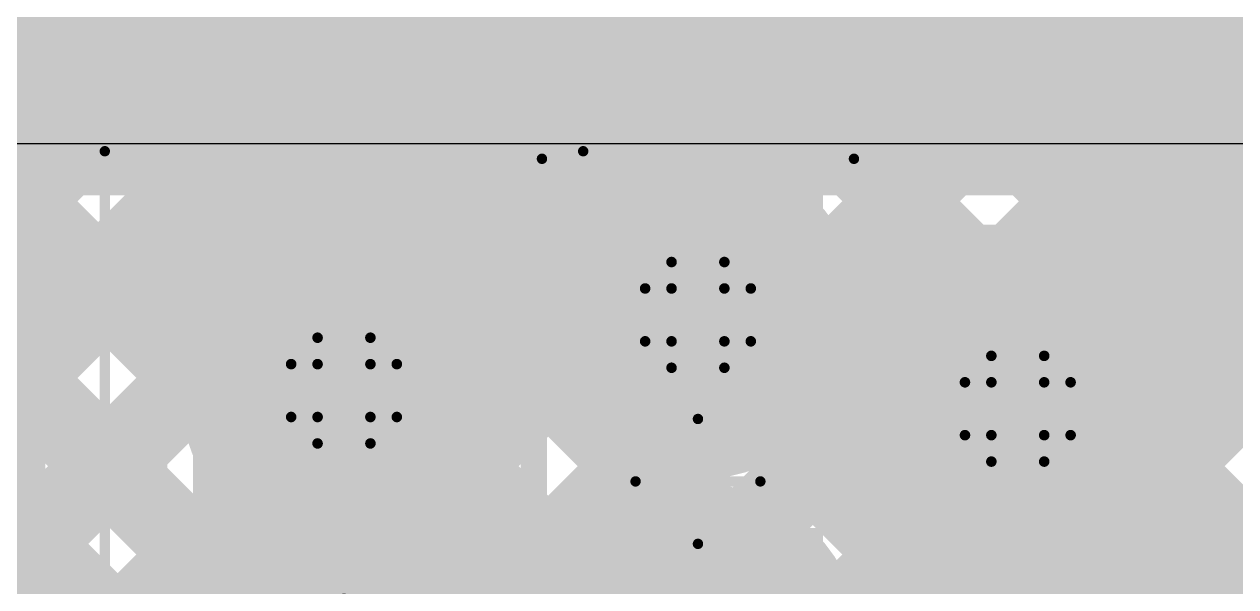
# Model space of a CAD drawing. Header units: millimetres. Extents: x 13 to 259, y -2 to 326.
# Drawn here: x 117.12 to 122.95, y 129.67 to 132.37 of the extents above; entities that cross this region are included whole.
import ezdxf

# ---------------------------------------------------------------- set-up
doc = ezdxf.new("R2010")
doc.units = ezdxf.units.MM
for name, color, linetype in [('BottomLayer', 5, 'Continuous'), ('BottomSolder', 6, 'Continuous'), ('ConnectLayer', 7, 'Continuous'), ('DrillDrawing', 1, 'Continuous'), ('Mechanical11', 56, 'Continuous'), ('Mechanical13', 56, 'Continuous'), ('Mechanical14', 56, 'Continuous'), ('Mechanical15', 56, 'Continuous'), ('Mechanical34', 56, 'Continuous'), ('MidLayer1', 16, 'Continuous'), ('MidLayer2', 76, 'Continuous'), ('MidLayer3', 90, 'Continuous'), ('MidLayer4', 156, 'Continuous'), ('MidLayer5', 130, 'Continuous'), ('MidLayer6', 216, 'Continuous'), ('MultiLayer', 9, 'Continuous'), ('TopLayer', 1, 'Continuous'), ('TopOverlay', 2, 'Continuous'), ('TopPaste', 8, 'Continuous'), ('TopSolder', 216, 'Continuous')]:
    doc.layers.add(name, color=color, linetype=linetype)

# ---------------------------------------------------------------- blocks, each defined once
blk = doc.blocks.new('WE_MAIA_2506_87')
at = {"layer": 'Mechanical11', "const_width": 0.1}
for points in [[(1.25, 1), (-1.25, 1)], [(-1.25, 1), (-1.25, -1)], [(1.25, 1), (1.25, -1)], [(1.25, -1), (-1.25, -1)]]:
    blk.add_lwpolyline(points, dxfattribs=at)
at = {"layer": 'Mechanical11', "const_width": 0.05}
for points in [[(-1.275, 1, 1), (-1.225, 1, 1)], [(-1.275, 1, 1), (-1.225, 1, 1)], [(1.225, 1, 1), (1.275, 1, 1)], [(1.225, 1, 1), (1.275, 1, 1)], [(-1.275, -1, 1), (-1.225, -1, 1)], [(-1.275, -1, 1), (-1.225, -1, 1)], [(1.225, -1, 1), (1.275, -1, 1)], [(1.225, -1, 1), (1.275, -1, 1)]]:
    blk.add_lwpolyline(points, format="xyb", close=True, dxfattribs=at)
at = {"layer": 'Mechanical13', "const_width": 0.1}
for points in [[(-1.35, 1.1), (-1.35, -1.1)], [(1.35, 1.1), (-1.35, 1.1)], [(1.35, 1.1), (1.35, -1.1)], [(1.35, -1.1), (-1.35, -1.1)]]:
    blk.add_lwpolyline(points, dxfattribs=at)
at = {"layer": 'Mechanical13', "const_width": 0.05}
for points in [[(-1.375, 1.1, 1), (-1.325, 1.1, 1)], [(-1.375, 1.1, 1), (-1.325, 1.1, 1)], [(1.325, 1.1, 1), (1.375, 1.1, 1)], [(1.325, 1.1, 1), (1.375, 1.1, 1)], [(-1.375, -1.1, 1), (-1.325, -1.1, 1)], [(-1.375, -1.1, 1), (-1.325, -1.1, 1)], [(1.325, -1.1, 1), (1.375, -1.1, 1)], [(1.325, -1.1, 1), (1.375, -1.1, 1)]]:
    blk.add_lwpolyline(points, format="xyb", close=True, dxfattribs=at)
at = {"layer": 'Mechanical15', "const_width": 0.1}
for points in [[(1.6, 1.35), (-1.6, 1.35)], [(-1.6, 1.35), (-1.6, -1.35)], [(1.6, 1.35), (1.6, -1.35)], [(0, 0.4), (0, -0.4)], [(0.4, 0), (-0.4, 0)], [(1.6, -1.35), (-1.6, -1.35)]]:
    blk.add_lwpolyline(points, dxfattribs=at)
at = {"layer": 'Mechanical15', "const_width": 0.05}
for points in [[(-1.625, 1.35, 1), (-1.575, 1.35, 1)], [(-1.625, 1.35, 1), (-1.575, 1.35, 1)], [(1.575, 1.35, 1), (1.625, 1.35, 1)], [(1.575, 1.35, 1), (1.625, 1.35, 1)], [(-0.025, 0.4, 1), (0.025, 0.4, 1)], [(-0.425, 0, 1), (-0.375, 0, 1)], [(0.375, 0, 1), (0.425, 0, 1)], [(-0.025, -0.4, 1), (0.025, -0.4, 1)], [(-1.625, -1.35, 1), (-1.575, -1.35, 1)], [(-1.625, -1.35, 1), (-1.575, -1.35, 1)], [(1.575, -1.35, 1), (1.625, -1.35, 1)], [(1.575, -1.35, 1), (1.625, -1.35, 1)]]:
    blk.add_lwpolyline(points, format="xyb", close=True, dxfattribs=at)
at = {"layer": 'TopLayer'}
for points in [[(-1.4, -1.15), (-0.55, -1.15), (-1.4, 1.15), (-0.55, 1.15)], [(0.55, -1.15), (1.4, -1.15), (0.55, 1.15), (1.4, 1.15)]]:
    blk.add_solid(points, dxfattribs=at)
at = {"layer": 'TopOverlay', "const_width": 0.2}
for points in [[(0.3, 1), (-0.3, 1)], [(0.3, -1), (-0.3, -1)]]:
    blk.add_lwpolyline(points, dxfattribs=at)
at = {"layer": 'TopOverlay', "const_width": 0.1}
for points in [[(-0.35, 1, 1), (-0.25, 1, 1)], [(0.25, 1, 1), (0.35, 1, 1)], [(-0.35, -1, 1), (-0.25, -1, 1)], [(0.25, -1, 1), (0.35, -1, 1)]]:
    blk.add_lwpolyline(points, format="xyb", close=True, dxfattribs=at)
at = {"layer": 'TopPaste'}
for points in [[(-1.4, -1.15), (-0.55, -1.15), (-1.4, 1.15), (-0.55, 1.15)], [(0.55, -1.15), (1.4, -1.15), (0.55, 1.15), (1.4, 1.15)]]:
    blk.add_solid(points, dxfattribs=at)
at = {"layer": 'TopSolder'}
for points in [[(-1.5016, -1.2516), (-0.4484, -1.2516), (-1.5016, 1.2516), (-0.4484, 1.2516)], [(0.4484, -1.2516), (1.5016, -1.2516), (0.4484, 1.2516), (1.5016, 1.2516)]]:
    blk.add_solid(points, dxfattribs=at)
blk = doc.blocks.new('CAPC1608X87N_124')
at = {"layer": 'Mechanical14', "const_width": 0.1}
for points in [[(-0.875, -0.4749), (-0.875, 0.4751)], [(0.875, 0.4751), (-0.875, 0.4751)], [(0.875, -0.4749), (0.875, 0.4751)], [(0.875, -0.4749), (-0.875, -0.4749)]]:
    blk.add_lwpolyline(points, dxfattribs=at)
at = {"layer": 'Mechanical14', "const_width": 0.05}
for points in [[(-0.9, 0.4751, 1), (-0.85, 0.4751, 1)], [(-0.9, 0.4751, 1), (-0.85, 0.4751, 1)], [(0.85, 0.4751, 1), (0.9, 0.4751, 1)], [(0.85, 0.4751, 1), (0.9, 0.4751, 1)], [(-0.9, -0.4749, 1), (-0.85, -0.4749, 1)], [(-0.9, -0.4749, 1), (-0.85, -0.4749, 1)], [(0.85, -0.4749, 1), (0.9, -0.4749, 1)], [(0.85, -0.4749, 1), (0.9, -0.4749, 1)]]:
    blk.add_lwpolyline(points, format="xyb", close=True, dxfattribs=at)
at = {"layer": 'Mechanical15', "const_width": 0.05}
for points in [[(1.55, 0.75), (-1.55, 0.75)], [(-1.55, -0.75), (-1.55, 0.75)], [(1.55, -0.75), (1.55, 0.75)], [(0, -0.3), (0, 0.3)], [(0.3, 0), (-0.3, 0)], [(1.55, -0.75), (-1.55, -0.75)]]:
    blk.add_lwpolyline(points, dxfattribs=at)
at = {"layer": 'Mechanical15', "const_width": 0.025}
for points in [[(-1.5625, 0.75, 1), (-1.5375, 0.75, 1)], [(-1.5625, 0.75, 1), (-1.5375, 0.75, 1)], [(1.5375, 0.75, 1), (1.5625, 0.75, 1)], [(1.5375, 0.75, 1), (1.5625, 0.75, 1)], [(-0.0125, 0.3, 1), (0.0125, 0.3, 1)], [(-0.3125, 0, 1), (-0.2875, 0, 1)], [(0.2875, 0, 1), (0.3125, 0, 1)], [(-0.0125, -0.3, 1), (0.0125, -0.3, 1)], [(-1.5625, -0.75, 1), (-1.5375, -0.75, 1)], [(-1.5625, -0.75, 1), (-1.5375, -0.75, 1)], [(1.5375, -0.75, 1), (1.5625, -0.75, 1)], [(1.5375, -0.75, 1), (1.5625, -0.75, 1)]]:
    blk.add_lwpolyline(points, format="xyb", close=True, dxfattribs=at)
at = {"layer": 'TopLayer'}
for points in [[(-1.275, -0.5), (-0.325, -0.5), (-1.275, 0.5), (-0.325, 0.5)], [(0.325, -0.5), (1.275, -0.5), (0.325, 0.5), (1.275, 0.5)]]:
    blk.add_solid(points, dxfattribs=at)
at = {"layer": 'TopPaste'}
for points in [[(-1.275, -0.5), (-0.325, -0.5), (-1.275, 0.5), (-0.325, 0.5)], [(0.325, -0.5), (1.275, -0.5), (0.325, 0.5), (1.275, 0.5)]]:
    blk.add_solid(points, dxfattribs=at)
at = {"layer": 'TopSolder'}
for points in [[(-1.3766, -0.6016), (-0.2234, -0.6016), (-1.3766, 0.6016), (-0.2234, 0.6016)], [(0.2234, -0.6016), (1.3766, -0.6016), (0.2234, 0.6016), (1.3766, 0.6016)]]:
    blk.add_solid(points, dxfattribs=at)
blk = doc.blocks.new('CAPMP3216X180N_126')
at = {"layer": 'Mechanical14', "const_width": 0.1}
for points in [[(-1.7, 0.9), (-1.7, -0.9)], [(-1.7, 0.9), (1.7, 0.9)], [(-1.625, 0.9), (-1.625, -0.9)], [(-1.55, 0.9), (-1.55, -0.9)], [(-1.475, 0.9), (-1.475, -0.9)], [(-1.4, 0.9), (-1.4, -0.9)], [(-1.325, 0.9), (-1.325, -0.9)], [(-1.25, 0.9), (-1.25, -0.9)], [(-1.175, 0.9), (-1.175, -0.9)], [(-1.1, 0.9), (-1.1, -0.9)], [(-1.025, 0.9), (-1.025, -0.9)], [(-0.95, 0.9), (-0.95, -0.9)], [(-0.875, 0.9), (-0.875, -0.9)], [(-0.8, 0.9), (-0.8, -0.9)], [(-0.8, 0.9), (-0.8, -0.9)], [(1.7, 0.9), (1.7, -0.9)], [(-1.7, -0.9), (1.7, -0.9)]]:
    blk.add_lwpolyline(points, dxfattribs=at)
at = {"layer": 'Mechanical14', "const_width": 0.05}
for points in [[(-1.725, 0.9, 1), (-1.675, 0.9, 1)], [(-1.725, 0.9, 1), (-1.675, 0.9, 1)], [(-1.65, 0.9, 1), (-1.6, 0.9, 1)], [(-1.575, 0.9, 1), (-1.525, 0.9, 1)], [(-1.5, 0.9, 1), (-1.45, 0.9, 1)], [(-1.425, 0.9, 1), (-1.375, 0.9, 1)], [(-1.35, 0.9, 1), (-1.3, 0.9, 1)], [(-1.275, 0.9, 1), (-1.225, 0.9, 1)], [(-1.2, 0.9, 1), (-1.15, 0.9, 1)], [(-1.125, 0.9, 1), (-1.075, 0.9, 1)], [(-1.05, 0.9, 1), (-1, 0.9, 1)], [(-0.975, 0.9, 1), (-0.925, 0.9, 1)], [(-0.9, 0.9, 1), (-0.85, 0.9, 1)], [(-0.825, 0.9, 1), (-0.775, 0.9, 1)], [(-0.825, 0.9, 1), (-0.775, 0.9, 1)], [(1.675, 0.9, 1), (1.725, 0.9, 1)], [(1.675, 0.9, 1), (1.725, 0.9, 1)], [(-1.725, -0.9, 1), (-1.675, -0.9, 1)], [(-1.725, -0.9, 1), (-1.675, -0.9, 1)], [(-1.65, -0.9, 1), (-1.6, -0.9, 1)], [(-1.575, -0.9, 1), (-1.525, -0.9, 1)], [(-1.5, -0.9, 1), (-1.45, -0.9, 1)], [(-1.425, -0.9, 1), (-1.375, -0.9, 1)], [(-1.35, -0.9, 1), (-1.3, -0.9, 1)], [(-1.275, -0.9, 1), (-1.225, -0.9, 1)], [(-1.2, -0.9, 1), (-1.15, -0.9, 1)], [(-1.125, -0.9, 1), (-1.075, -0.9, 1)], [(-1.05, -0.9, 1), (-1, -0.9, 1)], [(-0.975, -0.9, 1), (-0.925, -0.9, 1)], [(-0.9, -0.9, 1), (-0.85, -0.9, 1)], [(-0.825, -0.9, 1), (-0.775, -0.9, 1)], [(-0.825, -0.9, 1), (-0.775, -0.9, 1)], [(1.675, -0.9, 1), (1.725, -0.9, 1)], [(1.675, -0.9, 1), (1.725, -0.9, 1)]]:
    blk.add_lwpolyline(points, format="xyb", close=True, dxfattribs=at)
at = {"layer": 'Mechanical15', "const_width": 0.05}
for points in [[(-2.45, 1.15), (2.45, 1.15)], [(-2.45, 1.15), (-2.45, -1.15)], [(2.45, 1.15), (2.45, -1.15)], [(0, 0.3), (0, -0.3)], [(-0.3, 0), (0.3, 0)], [(-2.45, -1.15), (2.45, -1.15)]]:
    blk.add_lwpolyline(points, dxfattribs=at)
at = {"layer": 'Mechanical15', "const_width": 0.025}
for points in [[(-2.4625, 1.15, 1), (-2.4375, 1.15, 1)], [(-2.4625, 1.15, 1), (-2.4375, 1.15, 1)], [(2.4375, 1.15, 1), (2.4625, 1.15, 1)], [(2.4375, 1.15, 1), (2.4625, 1.15, 1)], [(-0.0125, 0.3, 1), (0.0125, 0.3, 1)], [(-0.3125, 0, 1), (-0.2875, 0, 1)], [(0.2875, 0, 1), (0.3125, 0, 1)], [(-0.0125, -0.3, 1), (0.0125, -0.3, 1)], [(-2.4625, -1.15, 1), (-2.4375, -1.15, 1)], [(-2.4625, -1.15, 1), (-2.4375, -1.15, 1)], [(2.4375, -1.15, 1), (2.4625, -1.15, 1)], [(2.4375, -1.15, 1), (2.4625, -1.15, 1)]]:
    blk.add_lwpolyline(points, format="xyb", close=True, dxfattribs=at)
at = {"layer": 'TopLayer'}
for points in [[(-2.2, -0.625), (-0.4, -0.625), (-2.2, 0.625), (-0.4, 0.625)], [(0.4, -0.625), (2.2, -0.625), (0.4, 0.625), (2.2, 0.625)]]:
    blk.add_solid(points, dxfattribs=at)
at = {"layer": 'TopOverlay'}
for points, const_width in [([(-2.15, 1.125, 1), (-2.4, 1.125, 1)], 0.25), ([(-2.4625, 1.125, 1), (-2.3375, 1.125, 1)], 0.125), ([(-2.2125, 1.125, 1), (-2.0875, 1.125, 1)], 0.125), ([(-0.05, 0.7, 1), (0.05, 0.7, 1)], 0.1), ([(-0.05, -0.7, 1), (0.05, -0.7, 1)], 0.1)]:
    blk.add_lwpolyline(points, format="xyb", close=True, dxfattribs=dict(at, const_width=const_width))
at = {"layer": 'TopOverlay', "const_width": 0.2}
blk.add_lwpolyline([(0, 0.7), (0, -0.7)], dxfattribs=at)
at = {"layer": 'TopPaste'}
for points in [[(-2.2, -0.625), (-0.4, -0.625), (-2.2, 0.625), (-0.4, 0.625)], [(0.4, -0.625), (2.2, -0.625), (0.4, 0.625), (2.2, 0.625)]]:
    blk.add_solid(points, dxfattribs=at)
at = {"layer": 'TopSolder'}
for points in [[(-2.3016, -0.7266), (-0.2984, -0.7266), (-2.3016, 0.7266), (-0.2984, 0.7266)], [(0.2984, -0.7266), (2.3016, -0.7266), (0.2984, 0.7266), (2.3016, 0.7266)]]:
    blk.add_solid(points, dxfattribs=at)

msp = doc.modelspace()

# ---------------------------------------------------------------- linework, layer by layer
at = {"layer": 'BottomLayer', "const_width": 0.25}
for points in [[(120.2374, 130.9758, 1), (120.4874, 130.9758, 1)], [(118.5356, 130.6122, 1), (118.7856, 130.6122, 1)], [(121.775, 130.525, 1), (122.025, 130.525, 1)]]:
    msp.add_lwpolyline(points, format="xyb", close=True, dxfattribs=at)
at = {"layer": 'BottomSolder', "const_width": 0.3516}
msp.add_lwpolyline([(120.1866, 130.9758, 1), (120.5382, 130.9758, 1)], format="xyb", close=True, dxfattribs=at)
at = {"layer": 'ConnectLayer', "const_width": 0.4}
for points in [[(112.2583, 136.36), (117.0967, 131.5216)], [(113.1068, 136.36), (117.5209, 131.9459)], [(113.9553, 136.36), (117.9452, 132.3702)], [(115.5342, 130.8077), (121.0865, 136.36)], [(116.9998, 132.35), (116.9998, 136.36)], [(117.5998, 132.35), (117.5998, 136.36)], [(118.1998, 132.35), (118.1998, 136.36)], [(118.7998, 132.35), (118.7998, 136.36)], [(119.3998, 132.35), (119.3998, 136.36)], [(119.9998, 132.35), (119.9998, 136.36)], [(120.5998, 132.35), (120.5998, 136.36)], [(121.1998, 132.35), (121.1998, 136.36)], [(121.7998, 132.35), (121.7998, 136.36)], [(122.3998, 132.35), (122.3998, 136.36)], [(122.9998, 132.35), (122.9998, 136.36)], [(116.9365, 135.0759), (121.3311, 130.6813)], [(118.2841, 128.4664), (124.8757, 135.058)], [(122.3559, 132.5382), (124.8757, 135.058)], [(115.2231, 129.648), (120.5003, 134.9252)], [(121.9511, 129.5878), (127.2719, 134.9087)], [(115.7349, 133.7319), (119.8322, 129.6346)], [(120.401, 133.3085), (123.2657, 130.4438)], [(116.1215, 128.0009), (121.3924, 133.2718)], [(115.4951, 133.1232), (121.232, 127.3863)], [(118.1456, 133.0183), (121.6362, 129.5277)], [(121.7657, 131.0995), (123.661, 132.9948)], [(115.54, 129.1164), (119.2429, 132.8194)], [(122.5689, 132.8376), (125.5477, 129.8588)], [(113.6977, 124.7286), (121.636, 132.6668)], [(115.875, 130.3), (118.2865, 132.7115)], [(115.875, 130.3), (118.2865, 132.7115)], [(120.1808, 132.6801), (121.7622, 131.0987)], [(115.1337, 132.636), (121.0598, 126.71)], [(115.5342, 130.8077), (117.3017, 132.5752)], [(117.7423, 132.573), (120.3497, 129.9657)], [(122.3812, 130.8665), (124.0801, 132.5654)], [(115.7128, 128.4407), (119.8079, 132.5359)], [(122.023, 132.535), (123.5345, 131.0235)], [(111.9387, 132.35), (146.59, 132.35)], [(114.6646, 132.2566), (118.3866, 128.5347)], [(122.8387, 132.1), (131.0469, 132.1)], [(122.8387, 132.1), (123.0559, 131.8828)], [(114.2438, 132.05), (122.125, 132.05)], [(114.8712, 132.05), (120.2212, 126.7)], [(115.2231, 129.648), (117.6251, 132.05)], [(115.54, 129.1164), (118.4736, 132.05)], [(115.7197, 132.05), (121.0598, 126.71)], [(116.5683, 132.05), (118.0746, 130.5436)], [(117.025, 130.6863), (118.4137, 132.075)], [(117.025, 130.6015), (118.4986, 132.075)], [(117.4168, 132.05), (118.3518, 131.1149)], [(118.2653, 132.05), (122.2559, 128.0594)], [(118.4137, 132.075), (122.65, 132.075)], [(118.4253, 131.1533), (119.3471, 132.075)], [(118.4254, 131.1533), (119.3221, 132.05)], [(118.6353, 127.9691), (122.6956, 132.0294)], [(119.0888, 132.075), (119.8673, 131.2966)], [(119.1124, 130.9917), (120.1956, 132.075)], [(119.1124, 130.9917), (120.1707, 132.05)], [(119.1138, 132.05), (119.8673, 131.2966)], [(119.9374, 132.075), (120.4537, 131.5587)], [(119.9623, 132.05), (120.4536, 131.5587)], [(120.5149, 131.5458), (121.0441, 132.075)], [(120.5149, 131.5458), (121.0192, 132.05)], [(120.7859, 132.075), (122.61, 130.2509)], [(120.8109, 132.05), (122.675, 130.1858)], [(120.9352, 131.1175), (121.8927, 132.075)], [(120.9352, 131.1175), (121.8677, 132.05)], [(121.6344, 132.075), (122.61, 131.0994)], [(121.6594, 132.05), (122.675, 131.0344)], [(122.125, 132.05), (122.675, 131.5)], [(122.4829, 132.075), (122.6939, 131.864)], [(122.65, 132.075), (122.7682, 131.9568)], [(118.327, 131.9883), (122.2559, 128.0594)], [(117.3662, 126.7), (122.4206, 131.7544)], [(117.9027, 131.564), (118.3518, 131.1149)], [(122.61, 128.2231), (122.61, 131.575)], [(122.675, 128.2257), (122.675, 131.5)], [(113.6977, 124.7286), (120.1792, 131.21)], [(115.2994, 131.21), (127.6264, 131.21)], [(115.54, 129.1164), (117.6336, 131.21)], [(115.7112, 131.21), (118.3866, 128.5347)], [(115.7128, 128.4407), (118.4821, 131.21)], [(116.1215, 128.0009), (119.3306, 131.21)], [(116.5598, 131.21), (121.0598, 126.71)], [(117.4083, 131.21), (121.232, 127.3863)], [(118.2568, 131.21), (119.8322, 129.6346)], [(118.2841, 128.4664), (121.0277, 131.21)], [(119.1053, 131.21), (120.3497, 129.9657)], [(119.9539, 131.21), (121.6362, 129.5277)], [(120.8024, 131.21), (121.3311, 130.6813)], [(121.6509, 131.21), (121.7622, 131.0987)], [(121.7657, 131.0995), (121.8762, 131.21)], [(121.9511, 129.5878), (123.5733, 131.21)], [(122.3812, 130.8665), (122.7247, 131.21)], [(122.4994, 131.21), (123.2657, 130.4438)], [(118.2148, 126.7), (122.675, 131.1603)], [(117.4785, 131.1398), (118.0746, 130.5436)], [(119.2695, 127.7548), (122.61, 131.0953)], [(120.9454, 131.067), (122.675, 129.3373)], [(120.9454, 131.067), (122.61, 129.4023)], [(115.1932, 127.9211), (118.1196, 130.8475)], [(115.6692, 126.7), (119.7925, 130.8233)], [(117.1482, 129.8761), (118.1196, 130.8475)], [(117.9967, 129.0276), (119.7925, 130.8233)], [(117.025, 129.9993), (117.025, 130.6863)], [(117.0542, 130.7155), (121.0598, 126.71)], [(120.5874, 129.9212), (121.3255, 130.6593)], [(120.5874, 129.9212), (121.3255, 130.6593)], [(120.6832, 130.4806), (122.675, 128.4888)], [(120.6832, 130.4806), (122.61, 128.5538)], [(116.7297, 126.912), (120.2208, 130.4031)], [(118.421, 128.6033), (120.2207, 130.4031)], [(122.4737, 130.3872), (123.4259, 129.4351)], [(122.4737, 130.3872), (123.4259, 129.4351)], [(119.1634, 130.3034), (122.1584, 127.3084)], [(119.1634, 130.3034), (122.6874, 126.7793)], [(119.2545, 126.8912), (122.675, 130.3118)], [(119.6838, 127.3205), (122.61, 130.2468)], [(114.8207, 126.7), (118.2811, 130.1605)], [(117.5725, 129.4519), (118.2811, 130.1605)], [(122.4429, 129.2311), (123.3801, 130.1683)], [(122.4429, 129.2311), (123.3801, 130.1683)], [(120.9495, 129.4348), (121.5586, 130.0439)], [(120.9495, 129.4348), (121.5586, 130.0439)], [(117.025, 129.9993), (118.4737, 128.5507)], [(118.592, 130.0262), (121.7606, 126.8577)], [(118.5921, 130.0262), (121.7342, 126.8841)], [(122.0563, 129.9561), (125.009, 127.0034)], [(122.0563, 129.9561), (125.009, 127.0034)]]:
    msp.add_lwpolyline(points, dxfattribs=at)
at = {"layer": 'ConnectLayer'}
for points, const_width in [([(118.165, 133.175, 1), (116.885, 133.175, 1)], 0.4), ([(120.415, 133.175, 1), (119.135, 133.175, 1)], 0.4), ([(122.665, 133.175, 1), (121.385, 133.175, 1)], 0.4), ([(119.7079, 132.5359, 1), (119.9079, 132.5359, 1)], 0.2), ([(121.923, 132.535, 1), (122.123, 132.535, 1)], 0.2), ([(122.2559, 132.5382, 1), (122.4559, 132.5382, 1)], 0.2), ([(122.3536, 132.4785, 1), (122.5536, 132.4785, 1)], 0.2), ([(122.3536, 132.4785, 1), (122.5536, 132.4785, 1)], 0.2), ([(122.3536, 132.4785, 1), (122.5536, 132.4785, 1)], 0.2), ([(122.3536, 132.4785, 1), (122.5536, 132.4785, 1)], 0.2), ([(116.8998, 132.35, 1), (117.0998, 132.35, 1)], 0.2), ([(117.4998, 132.35, 1), (117.6998, 132.35, 1)], 0.2), ([(117.8452, 132.3702, 1), (118.0452, 132.3702, 1)], 0.2), ([(118.0998, 132.35, 1), (118.2998, 132.35, 1)], 0.2), ([(118.6998, 132.35, 1), (118.8998, 132.35, 1)], 0.2), ([(119.2998, 132.35, 1), (119.4998, 132.35, 1)], 0.2), ([(119.8998, 132.35, 1), (120.0998, 132.35, 1)], 0.2), ([(120.4998, 132.35, 1), (120.6998, 132.35, 1)], 0.2), ([(121.0998, 132.35, 1), (121.2998, 132.35, 1)], 0.2), ([(121.6998, 132.35, 1), (121.8998, 132.35, 1)], 0.2), ([(122.2998, 132.35, 1), (122.4998, 132.35, 1)], 0.2), ([(122.8998, 132.35, 1), (123.0998, 132.35, 1)], 0.2), ([(122.7387, 132.1, 1), (122.9387, 132.1, 1)], 0.2), ([(122.7387, 132.1, 1), (122.9387, 132.1, 1)], 0.2), ([(117.3168, 132.05, 1), (117.5168, 132.05, 1)], 0.2), ([(117.5251, 132.05, 1), (117.7251, 132.05, 1)], 0.2), ([(118.1653, 132.05, 1), (118.3653, 132.05, 1)], 0.2), ([(118.3137, 132.075, 1), (118.5137, 132.075, 1)], 0.2), ([(118.3137, 132.075, 1), (118.5137, 132.075, 1)], 0.2), ([(118.3736, 132.05, 1), (118.5736, 132.05, 1)], 0.2), ([(118.3986, 132.075, 1), (118.5986, 132.075, 1)], 0.2), ([(118.9888, 132.075, 1), (119.1888, 132.075, 1)], 0.2), ([(119.0138, 132.05, 1), (119.2138, 132.05, 1)], 0.2), ([(119.2221, 132.05, 1), (119.4221, 132.05, 1)], 0.2), ([(119.2471, 132.075, 1), (119.4471, 132.075, 1)], 0.2), ([(119.8374, 132.075, 1), (120.0374, 132.075, 1)], 0.2), ([(119.8623, 132.05, 1), (120.0623, 132.05, 1)], 0.2), ([(120.0707, 132.05, 1), (120.2707, 132.05, 1)], 0.2), ([(120.0956, 132.075, 1), (120.2956, 132.075, 1)], 0.2), ([(120.6859, 132.075, 1), (120.8859, 132.075, 1)], 0.2), ([(120.7109, 132.05, 1), (120.9109, 132.05, 1)], 0.2), ([(120.9192, 132.05, 1), (121.1192, 132.05, 1)], 0.2), ([(120.9441, 132.075, 1), (121.1441, 132.075, 1)], 0.2), ([(121.5344, 132.075, 1), (121.7344, 132.075, 1)], 0.2), ([(121.5594, 132.05, 1), (121.7594, 132.05, 1)], 0.2), ([(121.7677, 132.05, 1), (121.9677, 132.05, 1)], 0.2), ([(121.7927, 132.075, 1), (121.9927, 132.075, 1)], 0.2), ([(122.025, 132.05, 1), (122.225, 132.05, 1)], 0.2), ([(122.025, 132.05, 1), (122.225, 132.05, 1)], 0.2), ([(122.3829, 132.075, 1), (122.5829, 132.075, 1)], 0.2), ([(122.55, 132.075, 1), (122.75, 132.075, 1)], 0.2), ([(122.55, 132.075, 1), (122.75, 132.075, 1)], 0.2), ([(122.5956, 132.0294, 1), (122.7956, 132.0294, 1)], 0.2), ([(118.227, 131.9883, 1), (118.427, 131.9883, 1)], 0.2), ([(117.4209, 131.9459, 1), (117.6209, 131.9459, 1)], 0.2), ([(122.6682, 131.9568, 1), (122.8682, 131.9568, 1)], 0.2), ([(122.6682, 131.9568, 1), (122.8682, 131.9568, 1)], 0.2), ([(122.6682, 131.9568, 1), (122.8682, 131.9568, 1)], 0.2), ([(122.5939, 131.864, 1), (122.7939, 131.864, 1)], 0.2), ([(122.9559, 131.8828, 1), (123.1559, 131.8828, 1)], 0.2), ([(122.9559, 131.8828, 1), (123.1559, 131.8828, 1)], 0.2), ([(122.9569, 131.8818, 1), (123.1569, 131.8818, 1)], 0.2), ([(122.3206, 131.7544, 1), (122.5206, 131.7544, 1)], 0.2), ([(117.8027, 131.564, 1), (118.0027, 131.564, 1)], 0.2), ([(120.9524, 130.9758, 1), (119.7724, 130.9758, 1)], 0.4), ([(120.9524, 130.9758, 1), (119.7724, 130.9758, 1)], 0.4), ([(120.3536, 131.5587, 1), (120.5536, 131.5587, 1)], 0.2), ([(120.3537, 131.5587, 1), (120.5537, 131.5587, 1)], 0.2), ([(122.51, 131.575, 1), (122.71, 131.575, 1)], 0.2), ([(122.51, 131.575, 1), (122.71, 131.575, 1)], 0.2), ([(122.51, 131.575, 1), (122.71, 131.575, 1)], 0.2), ([(116.9967, 131.5216, 1), (117.1967, 131.5216, 1)], 0.2), ([(120.4149, 131.5458, 1), (120.6149, 131.5458, 1)], 0.2), ([(120.4149, 131.5458, 1), (120.6149, 131.5458, 1)], 0.2), ([(122.575, 131.5, 1), (122.775, 131.5, 1)], 0.2), ([(122.575, 131.5, 1), (122.775, 131.5, 1)], 0.2), ([(119.7673, 131.2966, 1), (119.9673, 131.2966, 1)], 0.2), ([(119.7673, 131.2966, 1), (119.9673, 131.2966, 1)], 0.2), ([(117.3083, 131.21, 1), (117.5083, 131.21, 1)], 0.2), ([(117.5336, 131.21, 1), (117.7336, 131.21, 1)], 0.2), ([(118.1568, 131.21, 1), (118.3568, 131.21, 1)], 0.2), ([(118.3821, 131.21, 1), (118.5821, 131.21, 1)], 0.2), ([(119.0053, 131.21, 1), (119.2053, 131.21, 1)], 0.2), ([(119.2306, 131.21, 1), (119.4306, 131.21, 1)], 0.2), ([(119.8539, 131.21, 1), (120.0539, 131.21, 1)], 0.2), ([(120.0792, 131.21, 1), (120.2792, 131.21, 1)], 0.2), ([(120.7024, 131.21, 1), (120.9024, 131.21, 1)], 0.2), ([(120.9277, 131.21, 1), (121.1277, 131.21, 1)], 0.2), ([(121.5509, 131.21, 1), (121.7509, 131.21, 1)], 0.2), ([(121.7762, 131.21, 1), (121.9762, 131.21, 1)], 0.2), ([(122.3994, 131.21, 1), (122.5994, 131.21, 1)], 0.2), ([(122.6247, 131.21, 1), (122.8247, 131.21, 1)], 0.2), ([(119.2506, 130.6122, 1), (118.0706, 130.6122, 1)], 0.4), ([(119.2506, 130.6122, 1), (118.0706, 130.6122, 1)], 0.4), ([(118.3253, 131.1533, 1), (118.5253, 131.1533, 1)], 0.2), ([(118.3254, 131.1533, 1), (118.5254, 131.1533, 1)], 0.2), ([(122.575, 131.1603, 1), (122.775, 131.1603, 1)], 0.2), ([(117.3785, 131.1398, 1), (117.5785, 131.1398, 1)], 0.2), ([(118.2518, 131.1149, 1), (118.4518, 131.1149, 1)], 0.2), ([(118.2518, 131.1149, 1), (118.4518, 131.1149, 1)], 0.2), ([(120.8352, 131.1175, 1), (121.0352, 131.1175, 1)], 0.2), ([(120.8352, 131.1175, 1), (121.0352, 131.1175, 1)], 0.2), ([(122.49, 130.525, 1), (121.31, 130.525, 1)], 0.4), ([(122.49, 130.525, 1), (121.31, 130.525, 1)], 0.4), ([(121.6622, 131.0987, 1), (121.8622, 131.0987, 1)], 0.2), ([(121.6622, 131.0987, 1), (121.8622, 131.0987, 1)], 0.2), ([(121.6657, 131.0995, 1), (121.8657, 131.0995, 1)], 0.2), ([(121.6657, 131.0995, 1), (121.8657, 131.0995, 1)], 0.2), ([(122.51, 131.0994, 1), (122.71, 131.0994, 1)], 0.2), ([(122.51, 131.0953, 1), (122.71, 131.0953, 1)], 0.2), ([(120.8454, 131.067, 1), (121.0454, 131.067, 1)], 0.2), ([(120.8454, 131.067, 1), (121.0454, 131.067, 1)], 0.2), ([(122.575, 131.0344, 1), (122.775, 131.0344, 1)], 0.2), ([(119.0124, 130.9917, 1), (119.2124, 130.9917, 1)], 0.2), ([(119.0124, 130.9917, 1), (119.2124, 130.9917, 1)], 0.2), ([(119.6724, 130.9758, 1), (119.8724, 130.9758, 1)], 0.2), ([(119.6724, 130.9758, 1), (119.8724, 130.9758, 1)], 0.2), ([(120.4124, 130.9758, 1), (120.3124, 130.9758, 1)], 0.4), ([(120.4124, 130.9758, 1), (120.3124, 130.9758, 1)], 0.4), ([(120.2124, 130.9758, 1), (120.4124, 130.9758, 1)], 0.2), ([(120.2124, 130.9758, 1), (120.4124, 130.9758, 1)], 0.2), ([(120.3124, 130.9758, 1), (120.5124, 130.9758, 1)], 0.2), ([(120.3124, 130.9758, 1), (120.5124, 130.9758, 1)], 0.2), ([(120.8524, 130.9758, 1), (121.0524, 130.9758, 1)], 0.2), ([(120.8524, 130.9758, 1), (121.0524, 130.9758, 1)], 0.2), ([(122.2812, 130.8665, 1), (122.4812, 130.8665, 1)], 0.2), ([(122.2812, 130.8665, 1), (122.4812, 130.8665, 1)], 0.2), ([(118.0196, 130.8475, 1), (118.2196, 130.8475, 1)], 0.2), ([(118.0196, 130.8475, 1), (118.2196, 130.8475, 1)], 0.2), ([(119.6925, 130.8233, 1), (119.8925, 130.8233, 1)], 0.2), ([(119.6925, 130.8233, 1), (119.8925, 130.8233, 1)], 0.2), ([(116.925, 130.6863, 1), (117.125, 130.6863, 1)], 0.2), ([(116.925, 130.6863, 1), (117.125, 130.6863, 1)], 0.2), ([(116.9542, 130.7155, 1), (117.1542, 130.7155, 1)], 0.2), ([(118.7106, 130.6122, 1), (118.6106, 130.6122, 1)], 0.4), ([(118.7106, 130.6122, 1), (118.6106, 130.6122, 1)], 0.4), ([(121.2255, 130.6593, 1), (121.4255, 130.6593, 1)], 0.2), ([(121.2255, 130.6593, 1), (121.4255, 130.6593, 1)], 0.2), ([(121.2311, 130.6813, 1), (121.4311, 130.6813, 1)], 0.2), ([(121.2311, 130.6813, 1), (121.4311, 130.6813, 1)], 0.2), ([(116.925, 130.6015, 1), (117.125, 130.6015, 1)], 0.2), ([(117.9706, 130.6122, 1), (118.1706, 130.6122, 1)], 0.2), ([(117.9706, 130.6122, 1), (118.1706, 130.6122, 1)], 0.2), ([(118.5106, 130.6122, 1), (118.7106, 130.6122, 1)], 0.2), ([(118.5106, 130.6122, 1), (118.7106, 130.6122, 1)], 0.2), ([(118.6106, 130.6122, 1), (118.8106, 130.6122, 1)], 0.2), ([(118.6106, 130.6122, 1), (118.8106, 130.6122, 1)], 0.2), ([(119.1506, 130.6122, 1), (119.3506, 130.6122, 1)], 0.2), ([(119.1506, 130.6122, 1), (119.3506, 130.6122, 1)], 0.2), ([(117.9746, 130.5436, 1), (118.1746, 130.5436, 1)], 0.2), ([(117.9746, 130.5436, 1), (118.1746, 130.5436, 1)], 0.2), ([(121.21, 130.525, 1), (121.41, 130.525, 1)], 0.2), ([(121.21, 130.525, 1), (121.41, 130.525, 1)], 0.2), ([(122.39, 130.525, 1), (122.59, 130.525, 1)], 0.2), ([(122.39, 130.525, 1), (122.59, 130.525, 1)], 0.2), ([(120.5832, 130.4806, 1), (120.7832, 130.4806, 1)], 0.2), ([(120.5832, 130.4806, 1), (120.7832, 130.4806, 1)], 0.2), ([(120.1207, 130.4031, 1), (120.3207, 130.4031, 1)], 0.2), ([(120.1208, 130.4031, 1), (120.3208, 130.4031, 1)], 0.2), ([(122.3737, 130.3872, 1), (122.5737, 130.3872, 1)], 0.2), ([(122.3737, 130.3872, 1), (122.5737, 130.3872, 1)], 0.2), ([(119.0634, 130.3034, 1), (119.2634, 130.3034, 1)], 0.2), ([(119.0634, 130.3034, 1), (119.2634, 130.3034, 1)], 0.2), ([(122.575, 130.3118, 1), (122.775, 130.3118, 1)], 0.2), ([(122.51, 130.2509, 1), (122.71, 130.2509, 1)], 0.2), ([(122.51, 130.2468, 1), (122.71, 130.2468, 1)], 0.2), ([(118.1811, 130.1605, 1), (118.3811, 130.1605, 1)], 0.2), ([(118.1811, 130.1605, 1), (118.3811, 130.1605, 1)], 0.2), ([(122.575, 130.1858, 1), (122.775, 130.1858, 1)], 0.2), ([(121.4586, 130.0439, 1), (121.6586, 130.0439, 1)], 0.2), ([(121.4586, 130.0439, 1), (121.6586, 130.0439, 1)], 0.2), ([(116.925, 129.9993, 1), (117.125, 129.9993, 1)], 0.2), ([(116.925, 129.9993, 1), (117.125, 129.9993, 1)], 0.2), ([(118.492, 130.0262, 1), (118.692, 130.0262, 1)], 0.2), ([(118.4921, 130.0262, 1), (118.6921, 130.0262, 1)], 0.2), ([(120.9524, 129.3758, 1), (119.7724, 129.3758, 1)], 0.4), ([(120.9524, 129.3758, 1), (119.7724, 129.3758, 1)], 0.4), ([(120.2497, 129.9657, 1), (120.4497, 129.9657, 1)], 0.2), ([(120.2497, 129.9657, 1), (120.4497, 129.9657, 1)], 0.2), ([(121.9563, 129.9561, 1), (122.1563, 129.9561, 1)], 0.2), ([(121.9563, 129.9561, 1), (122.1563, 129.9561, 1)], 0.2), ([(117.0482, 129.8761, 1), (117.2482, 129.8761, 1)], 0.2), ([(120.4874, 129.9212, 1), (120.6874, 129.9212, 1)], 0.2), ([(120.4874, 129.9212, 1), (120.6874, 129.9212, 1)], 0.2), ([(119.7322, 129.6346, 1), (119.9322, 129.6346, 1)], 0.2), ([(119.7322, 129.6346, 1), (119.9322, 129.6346, 1)], 0.2), ([(122.49, 129, 1), (121.31, 129, 1)], 0.4), ([(122.49, 129, 1), (121.31, 129, 1)], 0.4), ([(121.8511, 129.5878, 1), (122.0511, 129.5878, 1)], 0.2), ([(121.8511, 129.5878, 1), (122.0511, 129.5878, 1)], 0.2), ([(121.5362, 129.5277, 1), (121.7362, 129.5277, 1)], 0.2), ([(121.5362, 129.5277, 1), (121.7362, 129.5277, 1)], 0.2)]:
    msp.add_lwpolyline(points, format="xyb", close=True, dxfattribs=dict(at, const_width=const_width))
at = {"layer": 'ConnectLayer', "const_width": 0.4}
for points in [[(122.4536, 132.4785, -0.201149), (122.8387, 132.64)], [(122.4536, 132.4785, -0.201149), (122.8387, 132.64)], [(122.2492, 132.5755, -0.105935), (122.4536, 132.4785)], [(122.2492, 132.5755, -0.105935), (122.4536, 132.4785)], [(122.61, 131.575, -0.198912), (122.7682, 131.9568)], [(122.61, 131.575, -0.198912), (122.7682, 131.9568)], [(123.0559, 131.8828, -0.199574), (123.215, 131.5)], [(123.0569, 131.8818, -0.198912), (123.215, 131.5)]]:
    msp.add_lwpolyline(points, format="xyb", dxfattribs=at)
at = {"layer": 'DrillDrawing', "const_width": 0.0508}
for points in [[(120.2354, 131.1028), (120.2354, 131.2298)], [(120.2354, 131.2298), (120.4894, 131.2298)], [(120.4894, 131.1028), (120.4894, 131.2298)], [(120.1084, 130.8488), (120.1084, 131.1028)], [(120.1084, 131.1028), (120.2354, 131.1028)], [(120.4894, 131.1028), (120.6164, 131.1028)], [(120.6164, 130.8488), (120.6164, 131.1028)], [(118.5336, 130.7392), (118.5336, 130.8662)], [(118.5336, 130.8662), (118.7876, 130.8662)], [(118.7876, 130.7392), (118.7876, 130.8662)], [(120.1084, 130.8488), (120.2354, 130.8488)], [(120.2354, 130.7218), (120.2354, 130.8488)], [(120.4894, 130.8488), (120.6164, 130.8488)], [(120.4894, 130.7218), (120.4894, 130.8488)], [(121.773, 130.652), (121.773, 130.779)], [(121.773, 130.779), (122.027, 130.779)], [(122.027, 130.652), (122.027, 130.779)], [(118.4066, 130.4852), (118.4066, 130.7392)], [(118.4066, 130.7392), (118.5336, 130.7392)], [(118.7876, 130.7392), (118.9146, 130.7392)], [(118.9146, 130.4852), (118.9146, 130.7392)], [(120.2354, 130.7218), (120.4894, 130.7218)], [(121.646, 130.398), (121.646, 130.652)], [(121.646, 130.652), (121.773, 130.652)], [(122.027, 130.652), (122.154, 130.652)], [(122.154, 130.398), (122.154, 130.652)], [(118.4066, 130.4852), (118.5336, 130.4852)], [(118.5336, 130.3582), (118.5336, 130.4852)], [(118.7876, 130.4852), (118.9146, 130.4852)], [(118.7876, 130.3582), (118.7876, 130.4852)], [(121.646, 130.398), (121.773, 130.398)], [(121.773, 130.271), (121.773, 130.398)], [(122.027, 130.398), (122.154, 130.398)], [(122.027, 130.271), (122.027, 130.398)], [(118.5336, 130.3582), (118.7876, 130.3582)], [(121.773, 130.271), (122.027, 130.271)]]:
    msp.add_lwpolyline(points, dxfattribs=at)
at = {"layer": 'DrillDrawing', "const_width": 0.0254}
for points in [[(120.2227, 131.2298, 1), (120.2481, 131.2298, 1)], [(120.2227, 131.2298, 1), (120.2481, 131.2298, 1)], [(120.4767, 131.2298, 1), (120.5021, 131.2298, 1)], [(120.4767, 131.2298, 1), (120.5021, 131.2298, 1)], [(120.0957, 131.1028, 1), (120.1211, 131.1028, 1)], [(120.0957, 131.1028, 1), (120.1211, 131.1028, 1)], [(120.2227, 131.1028, 1), (120.2481, 131.1028, 1)], [(120.2227, 131.1028, 1), (120.2481, 131.1028, 1)], [(120.4767, 131.1028, 1), (120.5021, 131.1028, 1)], [(120.4767, 131.1028, 1), (120.5021, 131.1028, 1)], [(120.6037, 131.1028, 1), (120.6291, 131.1028, 1)], [(120.6037, 131.1028, 1), (120.6291, 131.1028, 1)], [(118.5209, 130.8662, 1), (118.5463, 130.8662, 1)], [(118.5209, 130.8662, 1), (118.5463, 130.8662, 1)], [(118.7749, 130.8662, 1), (118.8003, 130.8662, 1)], [(118.7749, 130.8662, 1), (118.8003, 130.8662, 1)], [(120.0957, 130.8488, 1), (120.1211, 130.8488, 1)], [(120.0957, 130.8488, 1), (120.1211, 130.8488, 1)], [(120.2227, 130.8488, 1), (120.2481, 130.8488, 1)], [(120.2227, 130.8488, 1), (120.2481, 130.8488, 1)], [(120.4767, 130.8488, 1), (120.5021, 130.8488, 1)], [(120.4767, 130.8488, 1), (120.5021, 130.8488, 1)], [(120.6037, 130.8488, 1), (120.6291, 130.8488, 1)], [(120.6037, 130.8488, 1), (120.6291, 130.8488, 1)], [(121.7603, 130.779, 1), (121.7857, 130.779, 1)], [(121.7603, 130.779, 1), (121.7857, 130.779, 1)], [(122.0143, 130.779, 1), (122.0397, 130.779, 1)], [(122.0143, 130.779, 1), (122.0397, 130.779, 1)], [(118.3939, 130.7392, 1), (118.4193, 130.7392, 1)], [(118.3939, 130.7392, 1), (118.4193, 130.7392, 1)], [(118.5209, 130.7392, 1), (118.5463, 130.7392, 1)], [(118.5209, 130.7392, 1), (118.5463, 130.7392, 1)], [(118.7749, 130.7392, 1), (118.8003, 130.7392, 1)], [(118.7749, 130.7392, 1), (118.8003, 130.7392, 1)], [(118.9019, 130.7392, 1), (118.9273, 130.7392, 1)], [(118.9019, 130.7392, 1), (118.9273, 130.7392, 1)], [(120.2227, 130.7218, 1), (120.2481, 130.7218, 1)], [(120.2227, 130.7218, 1), (120.2481, 130.7218, 1)], [(120.4767, 130.7218, 1), (120.5021, 130.7218, 1)], [(120.4767, 130.7218, 1), (120.5021, 130.7218, 1)], [(121.6333, 130.652, 1), (121.6587, 130.652, 1)], [(121.6333, 130.652, 1), (121.6587, 130.652, 1)], [(121.7603, 130.652, 1), (121.7857, 130.652, 1)], [(121.7603, 130.652, 1), (121.7857, 130.652, 1)], [(122.0143, 130.652, 1), (122.0397, 130.652, 1)], [(122.0143, 130.652, 1), (122.0397, 130.652, 1)], [(122.1413, 130.652, 1), (122.1667, 130.652, 1)], [(122.1413, 130.652, 1), (122.1667, 130.652, 1)], [(118.3939, 130.4852, 1), (118.4193, 130.4852, 1)], [(118.3939, 130.4852, 1), (118.4193, 130.4852, 1)], [(118.5209, 130.4852, 1), (118.5463, 130.4852, 1)], [(118.5209, 130.4852, 1), (118.5463, 130.4852, 1)], [(118.7749, 130.4852, 1), (118.8003, 130.4852, 1)], [(118.7749, 130.4852, 1), (118.8003, 130.4852, 1)], [(118.9019, 130.4852, 1), (118.9273, 130.4852, 1)], [(118.9019, 130.4852, 1), (118.9273, 130.4852, 1)], [(121.6333, 130.398, 1), (121.6587, 130.398, 1)], [(121.6333, 130.398, 1), (121.6587, 130.398, 1)], [(121.7603, 130.398, 1), (121.7857, 130.398, 1)], [(121.7603, 130.398, 1), (121.7857, 130.398, 1)], [(122.0143, 130.398, 1), (122.0397, 130.398, 1)], [(122.0143, 130.398, 1), (122.0397, 130.398, 1)], [(122.1413, 130.398, 1), (122.1667, 130.398, 1)], [(122.1413, 130.398, 1), (122.1667, 130.398, 1)], [(118.5209, 130.3582, 1), (118.5463, 130.3582, 1)], [(118.5209, 130.3582, 1), (118.5463, 130.3582, 1)], [(118.7749, 130.3582, 1), (118.8003, 130.3582, 1)], [(118.7749, 130.3582, 1), (118.8003, 130.3582, 1)], [(121.7603, 130.271, 1), (121.7857, 130.271, 1)], [(121.7603, 130.271, 1), (121.7857, 130.271, 1)], [(122.0143, 130.271, 1), (122.0397, 130.271, 1)], [(122.0143, 130.271, 1), (122.0397, 130.271, 1)]]:
    msp.add_lwpolyline(points, format="xyb", close=True, dxfattribs=at)
at = {"layer": 'Mechanical34', "const_width": 0.1}
msp.add_lwpolyline([(81.225, 131.8), (146.8, 131.8)], dxfattribs=at)
at = {"layer": 'MidLayer1', "const_width": 0.25}
for points in [[(120.2374, 130.9758, 1), (120.4874, 130.9758, 1)], [(118.5356, 130.6122, 1), (118.7856, 130.6122, 1)], [(121.775, 130.525, 1), (122.025, 130.525, 1)]]:
    msp.add_lwpolyline(points, format="xyb", close=True, dxfattribs=at)
at = {"layer": 'MidLayer2', "const_width": 0.2}
msp.add_lwpolyline([(111.355, 132.06), (130.64, 132.06)], dxfattribs=at)
at = {"layer": 'MidLayer2', "const_width": 0.25}
for points in [[(120.2374, 130.9758, 1), (120.4874, 130.9758, 1)], [(118.5356, 130.6122, 1), (118.7856, 130.6122, 1)], [(121.775, 130.525, 1), (122.025, 130.525, 1)]]:
    msp.add_lwpolyline(points, format="xyb", close=True, dxfattribs=at)
at = {"layer": 'MidLayer3', "const_width": 0.4}
msp.add_lwpolyline([(111.775, 131.75), (127.85, 131.75)], dxfattribs=at)
at = {"layer": 'MidLayer3', "const_width": 0.25}
for points in [[(120.2374, 130.9758, 1), (120.4874, 130.9758, 1)], [(118.5356, 130.6122, 1), (118.7856, 130.6122, 1)], [(121.775, 130.525, 1), (122.025, 130.525, 1)]]:
    msp.add_lwpolyline(points, format="xyb", close=True, dxfattribs=at)
at = {"layer": 'MidLayer4', "const_width": 0.4}
msp.add_lwpolyline([(109.7972, 131.96), (129.3744, 131.96)], dxfattribs=at)
at = {"layer": 'MidLayer4', "const_width": 0.25}
for points in [[(120.2374, 130.9758, 1), (120.4874, 130.9758, 1)], [(118.5356, 130.6122, 1), (118.7856, 130.6122, 1)], [(121.775, 130.525, 1), (122.025, 130.525, 1)]]:
    msp.add_lwpolyline(points, format="xyb", close=True, dxfattribs=at)
at = {"layer": 'MidLayer5', "const_width": 0.25}
for points in [[(120.2374, 130.9758, 1), (120.4874, 130.9758, 1)], [(118.5356, 130.6122, 1), (118.7856, 130.6122, 1)], [(121.775, 130.525, 1), (122.025, 130.525, 1)]]:
    msp.add_lwpolyline(points, format="xyb", close=True, dxfattribs=at)
at = {"layer": 'MidLayer6', "const_width": 0.25}
for points in [[(120.2374, 130.9758, 1), (120.4874, 130.9758, 1)], [(118.5356, 130.6122, 1), (118.7856, 130.6122, 1)], [(121.775, 130.525, 1), (122.025, 130.525, 1)]]:
    msp.add_lwpolyline(points, format="xyb", close=True, dxfattribs=at)
at = {"layer": 'MultiLayer', "const_width": 0.25}
for points in [[(120.2374, 130.9758, 1), (120.4874, 130.9758, 1)], [(118.5356, 130.6122, 1), (118.7856, 130.6122, 1)], [(121.775, 130.525, 1), (122.025, 130.525, 1)]]:
    msp.add_lwpolyline(points, format="xyb", close=True, dxfattribs=at)
at = {"layer": 'TopLayer'}
msp.add_line((81.225, 131.8), (146.775, 131.8), dxfattribs=at)
at = {"layer": 'TopLayer', "const_width": 0.25}
for points in [[(120.2374, 130.9758, 1), (120.4874, 130.9758, 1)], [(118.5356, 130.6122, 1), (118.7856, 130.6122, 1)], [(121.775, 130.525, 1), (122.025, 130.525, 1)]]:
    msp.add_lwpolyline(points, format="xyb", close=True, dxfattribs=at)
at = {"layer": 'TopSolder', "const_width": 0.3516}
msp.add_lwpolyline([(120.1866, 130.9758, 1), (120.5382, 130.9758, 1)], format="xyb", close=True, dxfattribs=at)

# ---------------------------------------------------------------- block references
for name, p, rotation in [('CAPMP3216X180N_126', (118.6606, 129.3122), 90), ('CAPC1608X87N_124', (120.3624, 130.1758), 270), ('WE_MAIA_2506_87', (122.877, 129.7694), 180)]:
    msp.add_blockref(name, p, dxfattribs=dict(rotation=rotation))

doc.saveas('drawing.dxf')
